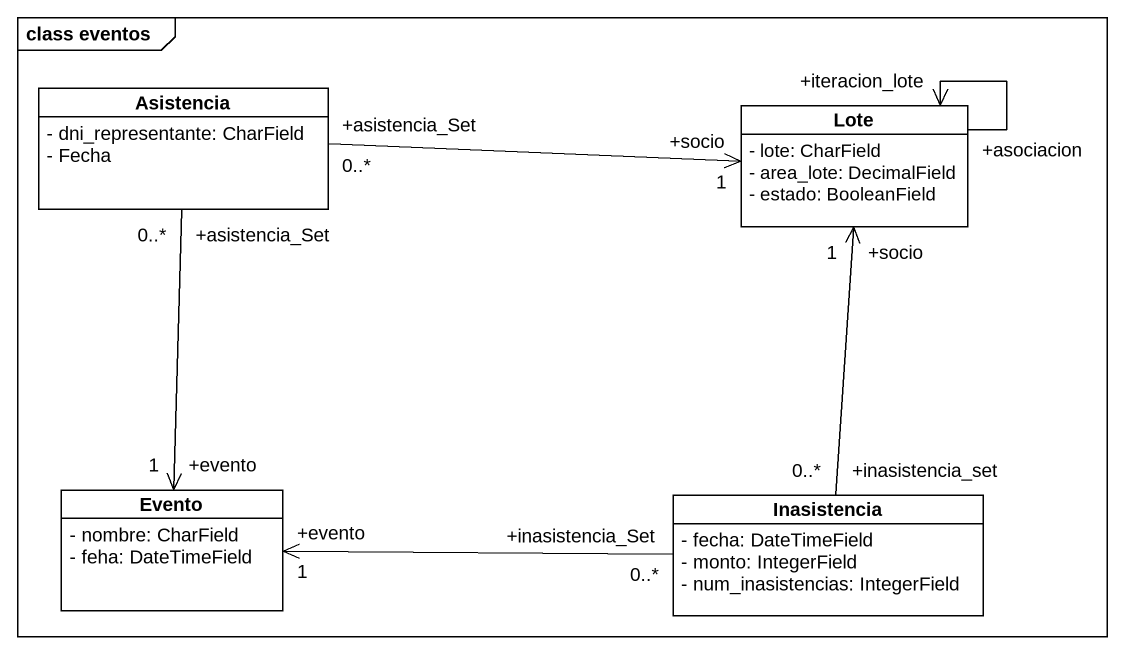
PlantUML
@startuml
mainframe class eventos
hide circle
hide empty members
skinparam classAttributeIconSize 0
class Asistencia {
  - dni_representante: CharField
  - Fecha
}
class Lote {
  - lote: CharField
  - area_lote: DecimalField
  - estado: BooleanField
}
class Evento {
  - nombre: CharField
  - feha: DateTimeField
}
class Inasistencia {
  - fecha: DateTimeField
  - monto: IntegerField
  - num_inasistencias: IntegerField
}
Asistencia "+asistencia_Set\n0..*" -right-> "+socio\n1" Lote
Asistencia "+asistencia_Set\n0..*" --> "+evento\n1" Evento
Lote "+asociacion" --> "+iteracion_lote" Lote
Inasistencia "+inasistencia_set\n0..*" -up-> "+socio\n1" Lote
Inasistencia "+inasistencia_Set\n0..*" -left-> "+evento\n1" Evento
@enduml
